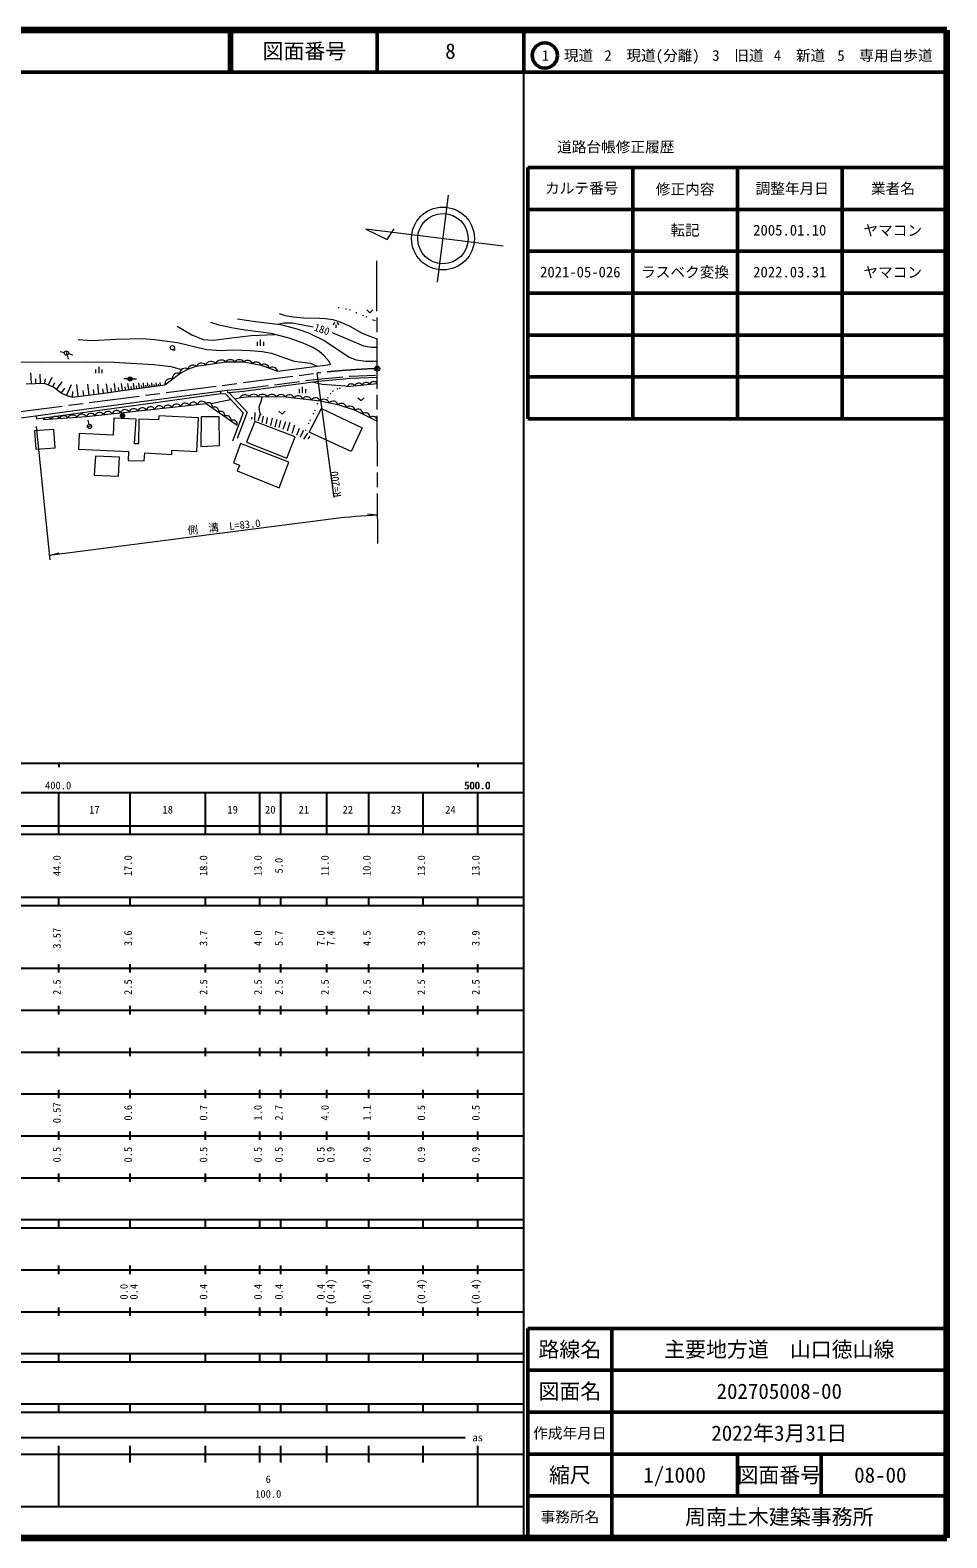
# Model space of a CAD drawing. Units: millimetres, scale not verified. Extents: x 40000 to 680000, y 20000 to 380000.
# Drawn here: x 461164 to 680000, y 20000 to 380000 of the extents above; entities that cross this region are included whole.
import ezdxf
from ezdxf.enums import TextEntityAlignment as Align

# ---------------------------------------------------------------- set-up
doc = ezdxf.new("R2010")
doc.units = ezdxf.units.MM
doc.header["$LTSCALE"] = 1000
doc.header["$PDMODE"] = 32
doc.header["$PDSIZE"] = 500
for name, pattern in [('CHAIN', [18.5, 12, -1.5, 3.5, -1.5]), ('DASHED', [7.5, 6, -1.5]), ('DOTTED', [1.75, 0.25, -1.5])]:
    doc.linetypes.add(name, pattern=pattern)
for name, color, linetype, lineweight in [('M-BGD', 7, 'Continuous', 13), ('M-BMK', 2, 'CHAIN', 13), ('M-BMK-SRVR', 3, 'Continuous', 13), ('M-STR-HTXT', 7, 'Continuous', 13), ('M-TTL', 2, 'Continuous', 140), ('M-TTL-BAND', 7, 'Continuous', 25), ('M-TTL-FRAM', 2, 'Continuous', 50), ('M-TTL-LINE', 7, 'Continuous', 50)]:
    doc.layers.add(name, color=color, linetype=linetype, lineweight=lineweight)
doc.layers.add('M-OTRS', color=6, linetype='Continuous')
doc.layers.add('M-TTL-TXT', color=7, linetype='Continuous')
doc.styles.add('ＭＳ ゴシック', font='')
doc.styles.get('ＭＳ ゴシック').set_extended_font_data('MS Gothic')

msp = doc.modelspace()

# ---------------------------------------------------------------- hatches: boundary and pattern name
at = {"layer": 'M-BGD'}
for points in [[(484524, 296715, -1), (485524, 296715, -0.41421), (485024, 296215, -0.41421)], [(482713, 287979, -1), (483713, 287979, -0.41421), (483213, 287479, -0.41421)]]:
    msp.add_hatch(color=256, dxfattribs=at).paths.add_polyline_path(points)

# ---------------------------------------------------------------- linework, layer by layer
for p, q in [((533468, 309647), (533998, 310161)), ((534218, 308961), (534218, 309621)), ((534968, 309647), (534438, 310161)), ((516181, 304644), (516181, 306144)), ((469337, 302989), (468356, 303186)), ((469925, 303382), (469729, 302401)), ((469977, 302414), (470275, 301460)), ((470311, 302763), (471277, 302508)), ((495122, 303695), (495788, 303695)), ((515431, 304644), (515431, 305544)), ((516931, 304644), (516931, 305544)), ((476848, 298086), (476848, 298986)), ((477598, 298086), (477598, 299586)), ((478348, 298086), (478348, 298986)), ((461451, 295628), (461358, 298161)), ((462536, 295668), (462496, 296752)), ((463620, 295708), (463540, 297877)), ((464627, 295706), (464809, 296713)), ((465551, 295285), (466393, 297133)), ((466562, 294825), (467022, 295835)), ((467488, 294219), (468785, 296021)), ((469876, 292801), (471005, 295355)), ((472662, 292534), (472298, 295385)), ((475244, 292863), (474914, 295445)), ((477582, 293162), (477284, 295500)), ((479684, 293450), (479366, 295548)), ((481544, 293732), (481262, 295592)), ((483193, 293982), (482943, 295631)), ((484524, 296715), (483524, 296715)), ((484682, 294178), (484487, 295667)), ((485524, 296715), (486524, 296715)), ((486026, 294354), (485850, 295698)), ((487240, 294513), (487081, 295727)), ((488335, 294657), (488191, 295752)), ((488831, 294722), (488766, 295216)), ((489327, 294787), (489197, 295775)), ((489822, 294852), (489765, 295293)), ((490318, 294917), (490202, 295799)), ((490814, 294982), (490763, 295369)), ((491310, 295047), (491208, 295822)), ((491805, 295112), (491762, 295446)), ((492301, 295177), (492214, 295845)), ((468621, 293403), (469436, 294536)), ((471236, 292352), (471321, 293699)), ((473953, 292699), (473788, 293990)), ((476413, 293013), (476264, 294182)), ((478634, 293296), (478500, 294349)), ((480614, 293591), (480473, 294521)), ((482369, 293857), (482244, 294681)), ((483938, 294080), (483840, 294824)), ((485354, 294266), (485266, 294938)), ((486633, 294434), (486553, 295040)), ((487787, 294585), (487716, 295133)), ((504290, 290868), (509019, 291832)), ((506722, 293245), (506649, 293801)), ((525440, 293338), (525440, 294238)), ((526190, 293338), (526190, 294838)), ((526940, 293338), (526940, 294238)), ((514820, 288669), (514731, 286801)), ((515621, 286759), (516147, 288347)), ((475828, 285475), (474851, 285263)), ((475233, 285858), (475020, 286835)), ((513985, 287618), (513985, 287078)), ((516583, 286316), (516895, 287849)), ((517560, 285999), (517859, 287499)), ((518594, 285638), (519028, 287349)), ((519679, 285287), (520103, 287091)), ((520575, 285128), (521015, 286814)), ((521566, 284705), (522181, 286550)), ((522621, 284345), (523268, 286374)), ((523724, 283786), (524339, 285735)), ((524835, 283291), (525450, 284976)), ((525613, 282779), (526508, 284488)), ((526460, 282348), (527427, 283785)), ((527522, 282380), (527994, 283051))]:
    msp.add_line(p, q, dxfattribs=at)
at = {"layer": 'M-BGD', "linetype": 'DOTTED'}
for points in [[(534723, 313816), (537290, 313298), (541335, 311614), (543255, 310728), (543968, 310647)], [(536848, 294914), (534577, 294357), (533562, 293921), (532913, 293337), (532246, 292286), (532051, 291650)], [(526929, 284371), (527973, 286769), (529095, 289085), (529797, 290787), (529883, 291526)]]:
    msp.add_lwpolyline(points, dxfattribs=at)
at = {"layer": 'M-BGD'}
for points in [[(541499, 313224), (542249, 312524), (542999, 313224)], [(460247, 295583), (464547, 295742), (466792, 294720), (468790, 293281), (470164, 292674), (471207, 292348), (478836, 293322), (483219, 293986), (493293, 295307), (496874, 298025), (498789, 299059), (500815, 299740), (503070, 300112), (507870, 300798), (512182, 300798), (516275, 300013), (520223, 298605), (532829, 300196), (532516, 300874), (531354, 302240), (530055, 303345), (528645, 304223), (526319, 305294), (523027, 306436), (518708, 307552), (512469, 308375), (509644, 308821), (506281, 309587), (504326, 310202)], [(510686, 311084), (514958, 310430), (520951, 309698), (524803, 308721), (527602, 307705), (531527, 305795), (537329, 301945), (538958, 301289), (541304, 300958), (543996, 300966)], [(520299, 309778), (521731, 310117), (523809, 310091), (528738, 309154)], [(520587, 312374), (522052, 311865), (523947, 311558), (526475, 311288), (530198, 311196), (531688, 311158), (533418, 310906), (535328, 310280), (537329, 309412), (540299, 307718), (541999, 306977), (543980, 306265)], [(472649, 306118), (476008, 305916), (481670, 306195), (487971, 306396), (490818, 306124), (496316, 305384), (501244, 304188), (503343, 303712), (506804, 303501), (509506, 303630), (513790, 303544), (516561, 303251), (518754, 302865), (522145, 301707), (524181, 300938), (528120, 300462), (529623, 299791)], [(496259, 309336), (499743, 307234), (502455, 306144), (504954, 305948), (508677, 306419), (513887, 307098), (519588, 307324)], [(533278, 307768), (540759, 304598), (542659, 304314), (543986, 304318)], [(394773, 292646), (396308, 292560), (399039, 292609), (401566, 293089), (406895, 294646), (417644, 298127), (420284, 298790), (424432, 299564), (427370, 299812), (432734, 299692), (437515, 299268), (441000, 299197), (444086, 299433), (450559, 300306), (453477, 300601), (459382, 300803), (463776, 300746), (474801, 300827), (481161, 300720), (490664, 300144), (494768, 299664), (497278, 298968)], [(508568, 293495), (512099, 293831), (529913, 296203), (537619, 296872), (544007, 297175)], [(528517, 296017), (530853, 295482), (536349, 295100), (536848, 294914), (544011, 295660)], [(427301, 280957), (423619, 281291), (421805, 281741), (421084, 282234), (478783, 290138), (508191, 294003), (508260, 293484), (508568, 293495), (512948, 288771), (510583, 282491)], [(462572, 287917), (462667, 287224), (478876, 289444), (506722, 293245), (507815, 293129), (512025, 288590), (509499, 281881)], [(509959, 291995), (511491, 292307), (513444, 292558), (522101, 292431), (530419, 291463), (534652, 290587), (538726, 289254), (544038, 286618)], [(516497, 292513), (516424, 291831), (515758, 290013), (515943, 288803), (516246, 288126)], [(539413, 292235), (540163, 291535), (540913, 292235)], [(464256, 287068), (474600, 287757), (503180, 290860), (510567, 285664)], [(520535, 289030), (521285, 288330), (522035, 289030)]]:
    msp.add_lwpolyline(points, dxfattribs=at)
at = {"layer": 'M-BGD', "linetype": 'DASHED'}
msp.add_lwpolyline([(508191, 294003), (512042, 294328), (529858, 296700), (537585, 297371), (543983, 297674)], dxfattribs=at)
at = {"layer": 'M-BGD'}
for points in [[(527765, 284046), (530707, 289623), (540392, 285072), (537817, 279366)], [(462487, 279981), (467096, 280304), (466792, 284641), (462184, 284318)], [(472879, 283726), (472735, 279929), (484633, 279401), (484570, 277270), (488344, 277159), (488564, 279085), (494948, 278713), (495006, 279706), (500959, 279366), (501371, 287452), (491871, 287926), (491822, 286944), (487096, 287099), (487002, 281234), (486086, 281229), (486487, 287151), (481150, 287385), (480999, 283312)], [(501915, 280621), (506343, 280799), (506254, 287696), (502013, 287642)], [(514836, 286582), (512836, 281651), (522433, 277834), (524454, 282917)], [(511353, 281340), (509676, 276719), (511106, 276146), (510546, 274738), (520625, 270751), (522922, 276810)], [(476737, 278256), (476464, 273705), (482216, 273515), (482458, 278057)]]:
    msp.add_lwpolyline(points, close=True, dxfattribs=at)
for centre in [(469827, 302891), (495122, 304195), (485024, 296715), (483213, 287979), (475339, 285369)]:
    msp.add_circle(centre, 500, dxfattribs=at)
for centre, radius, start, end in [((498091, 298061), 1218, 55.03939, 181.68567), ((500051, 298659), 1324, 54.76497, 162.39798), ((502094, 299009), 1473, 48.47415, 150.22701), ((504400, 299379), 1518, 45.15187, 151.1286), ((506799, 299722), 1518, 45.15187, 151.1286), ((508948, 299925), 1387, 38.9937, 140.99466), ((511104, 299925), 1387, 38.9937, 140.99466), ((513064, 299868), 1282, 24.78234, 133.50826), ((515111, 299475), 1282, 24.78234, 133.50826), ((517019, 298977), 1274, 15.07113, 125.66936), ((518992, 298273), 1274, 15.07113, 125.66936), ((494603, 295441), 1317, 68.57809, 185.81459), ((496393, 296800), 1317, 68.57809, 185.81459), ((537800, 294471), 1049, 36.86786, 155.02392), ((539590, 294657), 1049, 36.86786, 155.02392), ((541381, 294844), 1049, 36.86786, 155.02392), ((543172, 295030), 1049, 36.86786, 155.02392), ((512466, 291513), 1431, 46.87575, 148.70642), ((514514, 291698), 1372, 37.10216, 141.2188), ((516678, 291667), 1372, 37.10216, 141.2188), ((518843, 291635), 1372, 37.10216, 141.2188), ((521007, 291603), 1372, 37.10216, 141.2188), ((523076, 291753), 1188, 21.55632, 145.16933), ((525156, 291511), 1188, 21.55632, 145.16933), ((527235, 291269), 1188, 21.55632, 145.16933), ((529314, 291027), 1188, 21.55632, 145.16933), ((531344, 290601), 1264, 19.57384, 137.03677), ((471300, 286742), 1363, 39.41828, 148.20421), ((473523, 286988), 1324, 35.51787, 152.10462), ((475677, 287351), 1151, 33.06002, 159.33258), ((477718, 287573), 1151, 33.06002, 159.33258), ((479760, 287794), 1151, 33.06002, 159.33258), ((481801, 288016), 1151, 33.06002, 159.33258), ((483843, 288238), 1151, 33.06002, 159.33258), ((485884, 288459), 1151, 33.06002, 159.33258), ((487926, 288681), 1151, 33.06002, 159.33258), ((489967, 288903), 1151, 33.06002, 159.33258), ((492008, 289124), 1151, 33.06002, 159.33258), ((494050, 289346), 1151, 33.06002, 159.33258), ((496091, 289567), 1151, 33.06002, 159.33258), ((498133, 289789), 1151, 33.06002, 159.33258), ((500174, 290011), 1151, 33.06002, 159.33258), ((502216, 290232), 1151, 33.06002, 159.33258), ((503740, 290086), 955, 343.87715, 125.87477), ((505217, 289047), 955, 343.87715, 125.87477), ((506695, 288008), 955, 343.87715, 125.87477), ((533461, 290163), 1264, 19.57384, 137.03677), ((535471, 289643), 1249, 12.83125, 130.93759), ((537508, 288977), 1249, 12.83125, 130.93759), ((539436, 288463), 1064, 355.27967, 131.93439), ((541207, 287584), 1064, 355.27967, 131.93439), ((465315, 285959), 1533, 53.9357, 133.6868), ((467245, 286562), 1209, 39.41828, 148.20421), ((469207, 286693), 1209, 39.41828, 148.20421), ((508172, 286968), 955, 343.87715, 125.87477), ((509650, 285929), 955, 343.87715, 125.87477), ((542978, 286706), 1064, 355.27967, 131.93439)]:
    msp.add_arc(centre, radius, start, end, dxfattribs=at)
at = {"layer": 'M-BMK'}
for p, q in [((544123, 257391), (543926, 325017)), ((420245, 283940), (529576, 298113))]:
    msp.add_line(p, q, dxfattribs=at)
msp.add_arc((551728, 99344), 200000, 92.21427, 96.35924, dxfattribs=at)
at = {"layer": 'M-BMK-SRVR'}
for p, q in [((558417, 319791), (560996, 340632)), ((574097, 328431), (541317, 332488)), ((541317, 332488), (546426, 330036)), ((546426, 330036), (548092, 332532))]:
    msp.add_line(p, q, dxfattribs=at)
for centre, radius in [((559712, 330254), 7500), ((559706, 330212), 6000), ((544001, 299194), 600)]:
    msp.add_circle(centre, radius, dxfattribs=at)
at = {"layer": 'M-OTRS'}
msp.add_point((544001, 299194), dxfattribs=at)
msp.add_point((544001, 299194), dxfattribs=at)
at = {"layer": 'M-STR-HTXT'}
for p, q in [((529576, 298113), (533622, 268377)), ((462617, 285360), (465824, 253547)), ((533574, 263338), (465724, 254543)), ((544103, 264167), (541659, 264391)), ((465724, 254543), (468091, 255194))]:
    msp.add_line(p, q, dxfattribs=at)
msp.add_arc((551523, 102623), 161714, 92.62987, 96.37261, dxfattribs=at)
at = {"layer": 'M-TTL'}
for p, q in [((680000, 380000), (40000, 380000)), ((680000, 20000), (680000, 380000)), ((40000, 20000), (680000, 20000))]:
    msp.add_line(p, q, dxfattribs=at)
at = {"layer": 'M-TTL-BAND'}
for p, q in [((579000, 20000), (579000, 370000)), ((40000, 205000), (579000, 205000)), ((468000, 205000), (468000, 204000)), ((568000, 205000), (568000, 204000)), ((68000, 198000), (579000, 198000)), ((468000, 188000), (468000, 198000)), ((485000, 188000), (485000, 198000)), ((503000, 188000), (503000, 198000)), ((516000, 188000), (516000, 198000)), ((521000, 188000), (521000, 198000)), ((532000, 188000), (532000, 198000)), ((542000, 188000), (542000, 198000)), ((555000, 188000), (555000, 198000)), ((568000, 188000), (568000, 198000)), ((40000, 190000), (579000, 190000)), ((40000, 188000), (579000, 188000)), ((40000, 173000), (579000, 173000)), ((468000, 171000), (468000, 173000)), ((485000, 171000), (485000, 173000)), ((503000, 171000), (503000, 173000)), ((516000, 171000), (516000, 173000)), ((521000, 171000), (521000, 173000)), ((532000, 171000), (532000, 173000)), ((542000, 171000), (542000, 173000)), ((555000, 171000), (555000, 173000)), ((568000, 171000), (568000, 173000)), ((40000, 171000), (579000, 171000)), ((40000, 156000), (579000, 156000)), ((468000, 155000), (468000, 157000)), ((485000, 155000), (485000, 157000)), ((503000, 155000), (503000, 157000)), ((516000, 155000), (516000, 157000)), ((521000, 155000), (521000, 157000)), ((532000, 155000), (532000, 157000)), ((542000, 155000), (542000, 157000)), ((555000, 155000), (555000, 157000)), ((568000, 155000), (568000, 157000)), ((46000, 146000), (579000, 146000)), ((468000, 145000), (468000, 147000)), ((485000, 145000), (485000, 147000)), ((503000, 145000), (503000, 147000)), ((516000, 145000), (516000, 147000)), ((521000, 145000), (521000, 147000)), ((532000, 145000), (532000, 147000)), ((542000, 145000), (542000, 147000)), ((555000, 145000), (555000, 147000)), ((568000, 145000), (568000, 147000)), ((468000, 135000), (468000, 137000)), ((485000, 135000), (485000, 137000)), ((503000, 135000), (503000, 137000)), ((516000, 135000), (516000, 137000)), ((521000, 135000), (521000, 137000)), ((532000, 135000), (532000, 137000)), ((542000, 135000), (542000, 137000)), ((555000, 135000), (555000, 137000)), ((568000, 135000), (568000, 137000)), ((52000, 136000), (579000, 136000)), ((46000, 126000), (579000, 126000)), ((468000, 125000), (468000, 127000)), ((485000, 125000), (485000, 127000)), ((503000, 125000), (503000, 127000)), ((516000, 125000), (516000, 127000)), ((521000, 125000), (521000, 127000)), ((532000, 125000), (532000, 127000)), ((542000, 125000), (542000, 127000)), ((555000, 125000), (555000, 127000)), ((568000, 125000), (568000, 127000)), ((52000, 116000), (579000, 116000)), ((468000, 115000), (468000, 117000)), ((485000, 115000), (485000, 117000)), ((503000, 115000), (503000, 117000)), ((516000, 115000), (516000, 117000)), ((521000, 115000), (521000, 117000)), ((532000, 115000), (532000, 117000)), ((542000, 115000), (542000, 117000)), ((555000, 115000), (555000, 117000)), ((568000, 115000), (568000, 117000)), ((46000, 106000), (579000, 106000)), ((468000, 105000), (468000, 107000)), ((485000, 105000), (485000, 107000)), ((503000, 105000), (503000, 107000)), ((516000, 105000), (516000, 107000)), ((521000, 105000), (521000, 107000)), ((532000, 105000), (532000, 107000)), ((542000, 105000), (542000, 107000)), ((555000, 105000), (555000, 107000)), ((568000, 105000), (568000, 107000)), ((40000, 96000), (579000, 96000)), ((40000, 94000), (579000, 94000)), ((468000, 94000), (468000, 96000)), ((485000, 94000), (485000, 96000)), ((503000, 94000), (503000, 96000)), ((516000, 94000), (516000, 96000)), ((521000, 94000), (521000, 96000)), ((532000, 94000), (532000, 96000)), ((542000, 94000), (542000, 96000)), ((555000, 94000), (555000, 96000)), ((568000, 94000), (568000, 96000)), ((49000, 84000), (579000, 84000)), ((468000, 83000), (468000, 85000)), ((485000, 83000), (485000, 85000)), ((503000, 83000), (503000, 85000)), ((516000, 83000), (516000, 85000)), ((521000, 83000), (521000, 85000)), ((532000, 83000), (532000, 85000)), ((542000, 83000), (542000, 85000)), ((555000, 83000), (555000, 85000)), ((568000, 83000), (568000, 85000)), ((40000, 74000), (579000, 74000)), ((468000, 73000), (468000, 75000)), ((485000, 73000), (485000, 75000)), ((503000, 73000), (503000, 75000)), ((516000, 73000), (516000, 75000)), ((521000, 73000), (521000, 75000)), ((532000, 73000), (532000, 75000)), ((542000, 73000), (542000, 75000)), ((555000, 73000), (555000, 75000)), ((568000, 73000), (568000, 75000)), ((40000, 64000), (579000, 64000)), ((40000, 62000), (579000, 62000)), ((468000, 62000), (468000, 64000)), ((485000, 62000), (485000, 64000)), ((503000, 62000), (503000, 64000)), ((516000, 62000), (516000, 64000)), ((521000, 62000), (521000, 64000)), ((532000, 62000), (532000, 64000)), ((542000, 62000), (542000, 64000)), ((555000, 62000), (555000, 64000)), ((568000, 62000), (568000, 64000)), ((40000, 52000), (579000, 52000)), ((468000, 50000), (468000, 52000)), ((485000, 50000), (485000, 52000)), ((503000, 50000), (503000, 52000)), ((516000, 50000), (516000, 52000)), ((521000, 50000), (521000, 52000)), ((532000, 50000), (532000, 52000)), ((542000, 50000), (542000, 52000)), ((555000, 50000), (555000, 52000)), ((568000, 50000), (568000, 52000)), ((40000, 50000), (579000, 50000)), ((112500, 44000), (565000, 44000)), ((40000, 40000), (579000, 40000)), ((468000, 27500), (468000, 42000)), ((485000, 38000), (485000, 42000)), ((503000, 38000), (503000, 42000)), ((516000, 38000), (516000, 42000)), ((521000, 38000), (521000, 42000)), ((532000, 38000), (532000, 42000)), ((542000, 38000), (542000, 42000)), ((555000, 38000), (555000, 42000)), ((568000, 27500), (568000, 42000)), ((68000, 27500), (579000, 27500))]:
    msp.add_line(p, q, dxfattribs=at)
at = {"layer": 'M-TTL-FRAM'}
for p, q in [((580000, 347197), (580000, 287197)), ((580000, 347197), (680000, 347197)), ((580000, 287197), (680000, 287197)), ((680000, 70000), (580000, 70000)), ((580000, 70000), (580000, 20000))]:
    msp.add_line(p, q, dxfattribs=at)
at = {"layer": 'M-TTL-LINE'}
for p, q in [((508747, 380000), (508747, 370000)), ((509247, 380000), (509247, 370000)), ((543997, 380000), (543997, 370000)), ((579000, 380000), (579000, 370000)), ((40000, 370000), (680000, 370000)), ((605000, 347197), (605000, 287197)), ((630000, 347197), (630000, 287197)), ((655000, 347197), (655000, 287197)), ((580000, 337197), (680000, 337197)), ((580000, 327197), (680000, 327197)), ((580000, 317197), (680000, 317197)), ((580000, 307197), (680000, 307197)), ((580000, 297197), (680000, 297197)), ((600000, 70000), (600000, 20000)), ((680000, 60000), (580000, 60000)), ((680000, 50000), (580000, 50000)), ((680000, 40000), (580000, 40000)), ((630000, 40000), (630000, 30000)), ((650000, 40000), (650000, 30000)), ((680000, 30000), (580000, 30000))]:
    msp.add_line(p, q, dxfattribs=at)
msp.add_circle((584031, 373958), 3000, dxfattribs=at)

# ---------------------------------------------------------------- texts
at = {"layer": 'M-BGD', "style": 'ＭＳ ゴシック'}
msp.add_text('180', height=1833, rotation=340.738, dxfattribs=at).set_placement((530823, 308559), align=Align.MIDDLE_CENTER)
at = {"layer": 'M-STR-HTXT', "style": 'ＭＳ ゴシック'}
msp.add_text('R=200', height=1833, rotation=97.747, dxfattribs=at).set_placement((533622, 268377), align=Align.TOP_LEFT)
msp.add_text('側\u3000溝\u3000L=83.0', height=1833, rotation=6, dxfattribs=at).set_placement((507578, 259968), align=Align.BOTTOM_CENTER)
at = {"layer": 'M-TTL-BAND', "style": 'ＭＳ ゴシック'}
for s, p in [('400.0', (467844, 198195)), ('500.0', (567844, 198195)), ('500.0', (568000, 198195)), ('17', (476500, 192405)), ('18', (494000, 192405)), ('19', (509500, 192405)), ('20', (518500, 192405)), ('21', (526500, 192405)), ('22', (537000, 192405)), ('23', (548500, 192405)), ('24', (561500, 192405)), ('as', (568000, 42500)), ('6', (518000, 32523)), ('100.0', (518000, 29033))]:
    msp.add_text(s, height=1833, dxfattribs=at).set_placement(p, align=Align.BOTTOM_CENTER)
for s, p in [('44.0', (469000, 180500)), ('17.0', (486000, 180500)), ('18.0', (504000, 180500)), ('13.0', (517000, 180500)), ('5.0', (522000, 180500)), ('11.0', (533000, 180500)), ('10.0', (543000, 180500)), ('13.0', (556000, 180500)), ('13.0', (569000, 180500)), ('3.57', (469000, 163174)), ('3.6', (486000, 163174)), ('3.7', (504000, 163174)), ('4.0', (517000, 163174)), ('5.7', (522000, 163174)), ('7.0', (532000, 163174)), ('7.4', (534370, 163174)), ('4.5', (543000, 163174)), ('3.9', (556000, 163174)), ('3.9', (569000, 163174)), ('2.5', (469000, 151500)), ('2.5', (486000, 151500)), ('2.5', (504000, 151500)), ('2.5', (517000, 151500)), ('2.5', (522000, 151500)), ('2.5', (533000, 151500)), ('2.5', (543000, 151500)), ('2.5', (556000, 151500)), ('2.5', (569000, 151500)), ('0.57', (469000, 121500)), ('0.6', (486000, 121500)), ('0.7', (504000, 121500)), ('1.0', (517000, 121500)), ('2.7', (522000, 121500)), ('4.0', (533000, 121500)), ('1.1', (543000, 121500)), ('0.5', (556000, 121500)), ('0.5', (569000, 121500)), ('0.5', (469000, 111500)), ('0.5', (486000, 111500)), ('0.5', (504000, 111500)), ('0.5', (517000, 111500)), ('0.5', (522000, 111500)), ('0.5', (532000, 111500)), ('0.9', (534370, 111500)), ('0.9', (543000, 111500)), ('0.9', (556000, 111500)), ('0.9', (569000, 111500)), ('0.0', (485000, 78764)), ('0.4', (487370, 78764)), ('0.4', (504000, 78764)), ('0.4', (517000, 78764)), ('0.4', (522000, 78764)), ('0.4', (532000, 78764)), ('(0.4)', (534370, 78764)), ('(0.4)', (543000, 78764)), ('(0.4)', (556000, 78764)), ('(0.4)', (569000, 78764))]:
    msp.add_text(s, height=1833, rotation=90, dxfattribs=at).set_placement(p, align=Align.BOTTOM_CENTER)
at = {"layer": 'M-TTL-TXT', "style": 'ＭＳ ゴシック'}
for s, height, p in [('図面番号', 3666, (526622, 375000)), ('8', 3666, (561497, 375000)), ('1\u3000現道', 2566, (589448, 373958)), ('2\u3000現道(分離)', 2566, (609619, 373958)), ('3\u3000旧道', 2566, (630121, 373958)), ('4\u3000新道', 2566, (644824, 373958)), ('5\u3000専用自歩道', 2566, (665228, 373958)), ('道路台帳修正履歴', 2566, (600968, 352113)), ('カルテ番号', 2566, (592839, 342277)), ('修正内容', 2566, (617509, 342023)), ('調整年月日', 2566, (643089, 342197)), ('業者名', 2566, (667134, 342197)), ('転記', 2566, (617500, 332245)), ('2005.01.10', 2566, (642500, 332245)), ('ヤマコン', 2566, (667077, 332189)), ('2021-05-026', 2566, (592500, 322245)), ('ラスベク変換', 2566, (617500, 322245)), ('2022.03.31', 2566, (642500, 322245)), ('ヤマコン', 2566, (667077, 322189)), ('路線名', 3666, (590000, 65000)), ('路線名', 3666, (590000, 65000)), ('主要地方道\u3000山口徳山線', 3666, (640000, 65000)), ('図面名', 3666, (590000, 55000)), ('図面名', 3666, (590000, 55000)), ('202705008-00', 3666, (640000, 55000)), ('2022年3月31日', 3666, (640000, 45000)), ('作成年月日', 2566, (590000, 45000)), ('作成年月日', 2566, (590000, 45000)), ('縮尺', 3666, (590000, 35000)), ('縮尺', 3666, (590000, 35000)), ('1/1000', 3666, (615000, 35000)), ('図面番号', 3666, (640000, 35000)), ('図面番号', 3666, (640000, 35000)), ('08-00', 3666, (664125, 35000)), ('事務所名', 2566, (590000, 25000)), ('事務所名', 2566, (590000, 25000)), ('周南土木建築事務所', 3666, (640000, 25000))]:
    msp.add_text(s, height=height, dxfattribs=at).set_placement(p, align=Align.MIDDLE_CENTER)

doc.saveas('drawing.dxf')
